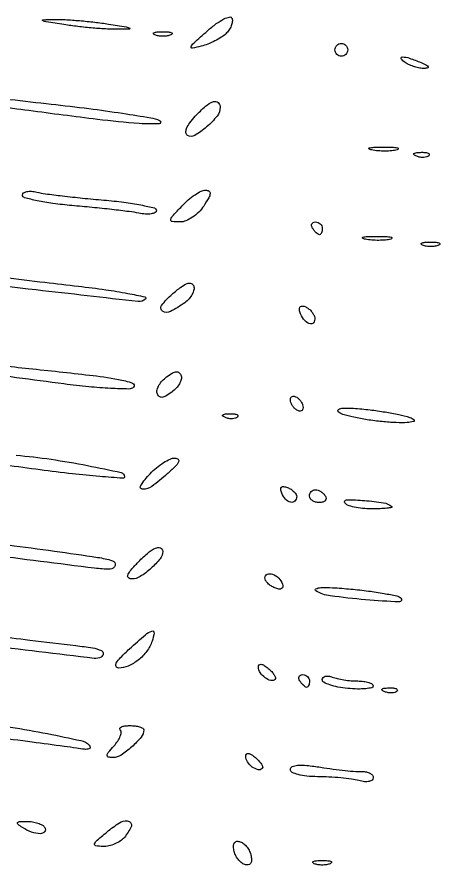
# Model space of a CAD drawing. Extents: x 0 to 1897, y 0 to 3427.
# Drawn here: x 247.1 to 313.5, y 2361.1 to 2494.2 of the extents above; entities that cross this region are included whole.
import ezdxf

# ---------------------------------------------------------------- set-up
doc = ezdxf.new("R2010")
doc.units = 0
doc.header["$MEASUREMENT"] = 0

msp = doc.modelspace()

# ---------------------------------------------------------------- linework, layer by layer
for points in [[(261.5, 2493.046007, -0.001941), (264.273678, 2492.602954, -0.08532), (264.828633, 2492.411312, -0.760422), (264.7946, 2492.267396, -0.006291), (263, 2492.221219, -0.017302), (261.307631, 2492.257537, -0.007485), (259.059375, 2492.417493, -0.007396), (256.670445, 2492.659086, -0.009734), (254.5, 2492.953993, -0.001941), (251.726322, 2493.397046, -0.08532), (251.171367, 2493.588688, -0.760422), (251.2054, 2493.732604, -0.006291), (253, 2493.778781, -0.017302), (254.692369, 2493.742463, -0.007485), (256.940625, 2493.582507, -0.007396), (259.329555, 2493.340914, -0.009734)], [(279.866071, 2491.509109, -0.049615), (279.165315, 2490.965989, -0.023384), (278.166908, 2490.403017, -0.022905), (277.057272, 2489.906327, -0.029884), (276, 2489.561445, -0.021535), (274.631032, 2489.266073, -0.589136), (274.446463, 2489.496447, -0.112033), (274.846315, 2490.065552, -0.003474), (276.991777, 2491.978791, -0.020942), (278.389774, 2493.107957, -0.042744), (279.589881, 2493.847231, -0.066045), (280.466455, 2494.15216, -0.379808), (280.857848, 2493.926456, -0.11961), (280.90182, 2493.402098, -0.058794), (280.72091, 2492.75317, -0.053378), (280.360769, 2492.087602, -0.052464)], [(271.25, 2491.337719, -0.057986), (270.679992, 2491.181385, -0.037979), (270, 2491.12966, -0.037979), (269.320008, 2491.181385, -0.057986), (268.75, 2491.337719, -0.174857), (268.540618, 2491.525001, -0.447206), (268.601562, 2491.693942, -0.078554), (269.10856, 2491.810911, -0.017491), (270, 2491.842105, -0.017491), (270.89144, 2491.810911, -0.078554), (271.398438, 2491.693942, -0.447206), (271.459382, 2491.525001, -0.174857)], [(299, 2489, -0.099038), (298.923658, 2488.618362, -0.097945), (298.70625, 2488.29375, -0.097945), (298.381638, 2488.076342, -0.099038), (298, 2488, -0.099038), (297.618362, 2488.076342, -0.097945), (297.29375, 2488.29375, -0.097945), (297.076342, 2488.618362, -0.099038), (297, 2489, -0.099038), (297.076342, 2489.381638, -0.097945), (297.29375, 2489.70625, -0.097945), (297.618362, 2489.923658, -0.099038), (298, 2490, -0.099038), (298.381638, 2489.923658, -0.097945), (298.70625, 2489.70625, -0.097945), (298.923658, 2489.381638, -0.099038)], [(310.5, 2487, -0.014925), (311.341871, 2486.608071, -0.152377), (311.615423, 2486.343886, -0.491407), (311.535375, 2486.161267, -0.051935), (311, 2486.085598, -0.053798), (310.317134, 2486.134067, -0.029384), (309.5, 2486.331527, -0.028934), (308.684071, 2486.632796, -0.040566), (308, 2487, -0.095694), (307.381869, 2487.592871, -0.608383), (307.533606, 2487.885992, -0.081911), (308.686554, 2487.695838, -0.019739)], [(279, 2480, -0.170874), (278.513805, 2478.618871, -0.044943), (276.862457, 2476.904874, -0.043992), (275.00407, 2475.560518, -0.279965), (273.88832, 2475.569022, -0.244442), (273.627808, 2476.005856, -0.109861), (273.737706, 2476.684331, -0.065181), (274.233471, 2477.571465, -0.02861), (275.099109, 2478.605496, -0.025331), (276.717468, 2480.162119, -0.093264), (277.937637, 2480.875914, -0.271489), (278.664082, 2480.738559, -0.216732)], [(306.761659, 2473.31292, -0.041951), (305.934218, 2473.169017, -0.020826), (304.869594, 2473.119272, -0.020511), (303.754739, 2473.159391, -0.028254), (302.761659, 2473.292739, -0.082665), (302.319562, 2473.45659, -0.67161), (302.339362, 2473.605813, -0.053901), (303.071102, 2473.715166, -0.008901), (304.5, 2473.747817, -0.009782), (305.938425, 2473.726931, -0.038992), (306.814362, 2473.62839, -0.417468), (306.916221, 2473.476221, -0.285845)], [(311.729167, 2472.395833, -0.126455), (311.402231, 2472.202593, -0.060344), (310.916927, 2472.123424, -0.05415), (310.359369, 2472.160852, -0.051402), (309.8125, 2472.316886, -0.054073), (309.395823, 2472.538436, -0.470617), (309.37858, 2472.720685, -0.168741), (309.670344, 2472.862007, -0.018894), (310.416667, 2472.921053, -0.028489), (311.112848, 2472.910055, -0.077125), (311.592839, 2472.799335, -0.208169), (311.77538, 2472.614691, -0.296942)], [(260.75, 2465.438614, -0.010728), (263.912803, 2465.102978, -0.017474), (266.576563, 2464.667294, -0.011603), (268.68409, 2464.195404, -0.34457), (269, 2463.791419, -0.286046), (268.79789, 2463.467042, -0.076866), (268.192187, 2463.277721, -0.053815), (267.304003, 2463.240407, -0.031756), (266.25, 2463.377166, 0.016265), (264.712592, 2463.625264, 0.003491), (262.03125, 2463.949899, 0.003643), (258.918754, 2464.281756, 0.003467), (255.75, 2464.574109, -0.01191), (252.778993, 2464.898895, -0.019324), (250.276563, 2465.331929, -0.013985), (248.320534, 2465.806376, -0.338303), (248, 2466.225896, -0.246288), (248.175783, 2466.561114, -0.102194), (248.660937, 2466.766912, -0.068318), (249.387906, 2466.811369, -0.040142), (250.25, 2466.676147, 0.025654), (251.587931, 2466.426419, 0.003978), (254.2625, 2466.089596, 0.004425), (257.426433, 2465.745057, 0.003837)], [(276.408043, 2464.5, -0.051878), (275.628803, 2463.543648, -0.047257), (274.646241, 2462.734375, -0.050328), (273.618429, 2462.180895, -0.098669), (272.710676, 2462, -0.023647), (271.475217, 2462.058461, -0.420274), (271.248426, 2462.338625, -0.155853), (271.477607, 2462.845772, -0.005134), (273, 2464.5, -0.026173), (273.998191, 2465.456884, -0.029357), (275.054911, 2466.265625, -0.030567), (276.024145, 2466.837991, -0.118631), (276.697367, 2467, -0.133139), (277.244292, 2466.851738, -0.29748), (277.428406, 2466.482976, -0.102017), (277.19898, 2465.787278, -0.014541)], [(295, 2461, -0.042167), (294.967655, 2460.617151, -0.061769), (294.870461, 2460.29375, -0.081139), (294.727648, 2460.07446, -0.210953), (294.559017, 2460, -0.151918), (294.34829, 2460.065539, -0.038439), (294.066025, 2460.29375, -0.035638), (293.768994, 2460.617226, -0.029505), (293.5, 2461, -0.082592), (293.343488, 2461.3821, -0.161196), (293.3746, 2461.70625, -0.182303), (293.586039, 2461.921712, -0.108972), (293.940983, 2462, -0.093332), (294.345238, 2461.923877, -0.09642), (294.688914, 2461.70625, -0.099167), (294.918938, 2461.381556, -0.105053)], [(305.761659, 2459.31292, -0.041951), (304.934218, 2459.169017, -0.020826), (303.869594, 2459.119272, -0.020511), (302.754739, 2459.159391, -0.028254), (301.761659, 2459.292739, -0.082665), (301.319562, 2459.45659, -0.67161), (301.339362, 2459.605813, -0.053901), (302.071102, 2459.715166, -0.008901), (303.5, 2459.747817, -0.009782), (304.938425, 2459.726931, -0.038992), (305.814362, 2459.62839, -0.417468), (305.916221, 2459.476221, -0.285845)], [(313.25, 2458.337719, -0.057986), (312.679992, 2458.181385, -0.037979), (312, 2458.12966, -0.037979), (311.320008, 2458.181385, -0.057986), (310.75, 2458.337719, -0.174857), (310.540618, 2458.525001, -0.447206), (310.601562, 2458.693942, -0.078554), (311.10856, 2458.810911, -0.017491), (312, 2458.842105, -0.017491), (312.89144, 2458.810911, -0.078554), (313.398438, 2458.693942, -0.447206), (313.459382, 2458.525001, -0.174857)], [(273.44647, 2449.3372, -0.038155), (271.193505, 2447.94004, -0.273005), (269.964812, 2448.006695, -0.436044), (269.81631, 2448.919918, -0.047202), (271.456718, 2450.661447, -0.018009), (272.847096, 2451.797202, -0.070383), (273.81371, 2452.335851, -0.16968), (274.448591, 2452.355986, -0.240638), (274.844318, 2451.967045, -0.136092), (274.87473, 2451.373907, -0.067417), (274.611439, 2450.661312, -0.05925), (274.113859, 2449.944686, -0.053588)], [(293.770833, 2447.1875, -0.181604), (293.738788, 2446.334308, -0.352314), (293.175124, 2446.028939, -0.16139), (292.266086, 2446.526726, -0.096137), (291.606309, 2447.58356, -0.045328), (291.426249, 2448.219753, -0.161356), (291.482386, 2448.633872, -0.257062), (291.74444, 2448.818151, -0.108271), (292.18682, 2448.77106, -0.068602), (292.670725, 2448.532069, -0.047417), (293.142248, 2448.142515, -0.047422), (293.531882, 2447.671162, -0.068669)], [(271.399137, 2435.302589, -0.02494), (270.463093, 2434.687311, -0.114276), (269.846797, 2434.493918, -0.216803), (269.42275, 2434.648946, -0.118437), (269.123937, 2435.128189, -0.14725), (269.107538, 2435.686715, -0.06476), (269.39314, 2436.37683, -0.056086), (269.912775, 2437.083896, -0.048436), (270.600863, 2437.697411, -0.02494), (271.536907, 2438.312689, -0.114276), (272.153203, 2438.506082, -0.216803), (272.57725, 2438.351054, -0.118437), (272.876063, 2437.871811, -0.14725), (272.892462, 2437.313285, -0.06476), (272.60686, 2436.62317, -0.056086), (272.087225, 2435.916104, -0.048436)], [(292, 2432.881966, -0.117858), (291.920761, 2432.550471, -0.186277), (291.70625, 2432.357263, -0.154201), (291.382383, 2432.338175, -0.076764), (291, 2432.5, -0.064269), (290.617474, 2432.810561, -0.051777), (290.29375, 2433.230237, -0.053414), (290.073533, 2433.689814, -0.085235), (290, 2434.118034, -0.117858), (290.079239, 2434.449529, -0.186277), (290.29375, 2434.642737, -0.154201), (290.617617, 2434.661825, -0.076764), (291, 2434.5, -0.064269), (291.382526, 2434.189439, -0.051777), (291.70625, 2433.769763, -0.053414), (291.926467, 2433.310186, -0.085235)], [(281.729167, 2431.395833, -0.126455), (281.402231, 2431.202593, -0.060344), (280.916927, 2431.123424, -0.05415), (280.359369, 2431.160852, -0.051402), (279.8125, 2431.316886, -0.054073), (279.395823, 2431.538436, -0.470617), (279.37858, 2431.720685, -0.168741), (279.670344, 2431.862007, -0.018894), (280.416667, 2431.921053, -0.028489), (281.112848, 2431.910055, -0.077125), (281.592839, 2431.799335, -0.208169), (281.77538, 2431.614691, -0.296942)], [(309.392449, 2430.972273, -0.590774), (309.314632, 2430.681689, -0.046136), (308.31046, 2430.530215, -0.026576), (306.616193, 2430.522812, -0.011888), (304.392449, 2430.684415, -0.013811), (302.062905, 2430.974625, -0.017634), (299.937157, 2431.376455, -0.015691), (298.207519, 2431.824501, -0.124148), (297.5, 2432.240837, -0.505978), (297.552367, 2432.599576, -0.108296), (298.271594, 2432.801154, -0.034274), (299.905835, 2432.783155, -0.009121), (302.5, 2432.528695, -0.01145), (304.86304, 2432.198299, -0.01507), (306.999657, 2431.783055, -0.012508), (308.74208, 2431.34351, -0.123908)], [(270.694236, 2422.468399, -0.023029), (268.263201, 2420.520664, -0.161674), (266.836644, 2420.065514, -0.595567), (266.528764, 2420.650085, -0.041184), (268, 2422.5, -0.030984), (269.014973, 2423.45442, -0.032822), (270.121576, 2424.256342, -0.034783), (271.159177, 2424.812365, -0.111065), (271.924314, 2424.968399, -0.188973), (272.402177, 2424.76996, -0.326102), (272.472927, 2424.365578, -0.08383), (271.947422, 2423.636477, -0.014372)], [(291, 2418.893011, -0.205169), (290.709745, 2418.21543, -0.253867), (290.056571, 2418.038783, -0.148358), (289.240725, 2418.514255, -0.095829), (288.657916, 2419.449072, -0.051615), (288.492937, 2420.061182, -0.240886), (288.601855, 2420.398145, -0.240886), (288.938818, 2420.507063, -0.051615), (289.550928, 2420.342084, -0.049969), (290.105207, 2420.06313, -0.054875), (290.574335, 2419.687043, -0.062056), (290.894643, 2419.27556, -0.135188)], [(295.5, 2419, -0.139169), (295.607943, 2418.620352, -0.191142), (295.478525, 2418.29375, -0.138808), (295.110654, 2418.073267, -0.066118), (294.559017, 2418, -0.062283), (293.962904, 2418.074545, -0.080552), (293.457961, 2418.29375, -0.097988), (293.120018, 2418.618621, -0.153634), (293, 2419, -0.092995), (293.071618, 2419.381732, -0.096318), (293.276414, 2419.70625, -0.099231), (293.581949, 2419.923444, -0.105429), (293.940983, 2420, -0.089642), (294.346558, 2419.926698, -0.053229), (294.7871, 2419.70625, -0.051032), (295.193797, 2419.382515, -0.06081)], [(305.916667, 2417.358459, -0.625045), (305.879924, 2417.2186, -0.021192), (305.15119, 2417.105297, -0.018629), (304.081359, 2417.025326, -0.00934), (302.725684, 2417, -0.024195), (301.301796, 2417.068941, -0.031048), (300.006987, 2417.27635, -0.032152), (298.984419, 2417.576152, -0.168505), (298.536609, 2417.940766, -0.589011), (298.808371, 2418.425444, -0.01848), (301.637134, 2418.307177, -0.019115), (304.622559, 2417.956383, -0.139712)], [(270, 2410.328741, -0.172771), (269.592192, 2409.183768, -0.038938), (268.142433, 2407.665028, -0.039716), (266.453262, 2406.377164, -0.143987), (265.170698, 2406, -0.149281), (264.629514, 2406.16526, -0.336487), (264.498957, 2406.547825, -0.094968), (264.895585, 2407.257457, -0.013789), (266, 2408.5, -0.02516), (267.576549, 2410.017446, -0.071917), (268.852606, 2410.839687, -0.201471), (269.632083, 2410.864009, -0.310534)], [(288.77106, 2405.18682, -0.108271), (288.818151, 2404.74444, -0.257062), (288.633872, 2404.482386, -0.161356), (288.219753, 2404.426249, -0.045328), (287.58356, 2404.606309, -0.049992), (286.977839, 2404.911187, -0.054888), (286.465171, 2405.322276, -0.062067), (286.115141, 2405.772094, -0.13514), (286, 2406.190322, -0.310331), (286.373328, 2406.733894, -0.180578), (287.198675, 2406.742032, -0.106345), (288.180521, 2406.127369, -0.120025)], [(307.343226, 2402.994831, -0.698348), (307.094389, 2402.399187, -0.010525), (301.80609, 2402.744515, -0.011314), (296.269183, 2403.349792, -0.10386), (294, 2404.148632, -0.596964), (294.015745, 2404.456849, -0.098955), (294.765905, 2404.645299, -0.027192), (296.630017, 2404.635015, -0.007873), (299.5, 2404.417537, -0.009254), (302.24279, 2404.114927, -0.012763), (304.691448, 2403.73503, -0.009405), (306.699848, 2403.331561, -0.133338)], [(268.328879, 2396.25, -0.077357), (267.484543, 2394.663091, -0.063119), (266.144537, 2393.279632, -0.065933), (264.575329, 2392.331294, -0.108101), (263.05887, 2392.029313, -0.292756), (262.674704, 2392.285644, -0.236806), (262.701124, 2392.790899, -0.064315), (263.382214, 2393.69479, -0.014622), (264.765777, 2395.029313, -0.006136), (267.284255, 2397.264369, -0.096173), (268.277024, 2397.835187, -0.552657), (268.628828, 2397.55087, -0.054026)], [(287.590697, 2390.257364, -0.264952), (286.934546, 2390.077607, -0.097357), (286.035287, 2390.506143, -0.084765), (285.266453, 2391.310438, -0.149534), (285, 2392.181462, -0.176123), (285.121034, 2392.514408, -0.256649), (285.405689, 2392.625144, -0.110288), (285.879936, 2392.451416, -0.030483), (286.524166, 2391.979944, -0.030935), (287.075014, 2391.46205, -0.05004), (287.466178, 2390.952146, -0.066988), (287.658254, 2390.52273, -0.274667)], [(293, 2390, -0.042167), (292.967655, 2389.617151, -0.061769), (292.870461, 2389.29375, -0.081139), (292.727648, 2389.07446, -0.210953), (292.559017, 2389, -0.151918), (292.34829, 2389.065539, -0.038439), (292.066025, 2389.29375, -0.035638), (291.768994, 2389.617226, -0.029505), (291.5, 2390, -0.082592), (291.343488, 2390.3821, -0.161196), (291.3746, 2390.70625, -0.182303), (291.586039, 2390.921712, -0.108972), (291.940983, 2391, -0.093332), (292.345238, 2390.923877, -0.09642), (292.688914, 2390.70625, -0.099167), (292.918938, 2390.381556, -0.105053)], [(300.581787, 2390, -0.030439), (301.508224, 2389.943549, -0.047275), (302.28965, 2389.771925, -0.060153), (302.833014, 2389.522176, -0.260621), (303, 2389.223574, -0.349806), (302.775764, 2388.942278, -0.031602), (301.825, 2388.787278, -0.030261), (300.533536, 2388.738284, -0.018125), (299, 2388.82861, -0.023383), (297.467319, 2389.047469, -0.036111), (296.175, 2389.39234, -0.040348), (295.245904, 2389.800168, -0.275821), (295, 2390.212024, -0.188582), (295.129284, 2390.542614, -0.146161), (295.46465, 2390.741351, -0.098392), (295.976043, 2390.766193, -0.054753), (296.581787, 2390.606989, 0.037334), (297.358417, 2390.373731, 0.016637), (298.409275, 2390.178303, 0.016361), (299.540096, 2390.044382, 0.021293)], [(306.729167, 2388.395833, -0.126455), (306.402231, 2388.202593, -0.060344), (305.916927, 2388.123424, -0.05415), (305.359369, 2388.160852, -0.051402), (304.8125, 2388.316886, -0.054073), (304.395823, 2388.538436, -0.470617), (304.37858, 2388.720685, -0.168741), (304.670344, 2388.862007, -0.018894), (305.416667, 2388.921053, -0.028489), (306.112848, 2388.910055, -0.077125), (306.592839, 2388.799335, -0.208169), (306.77538, 2388.614691, -0.296942)], [(224, 2385.632739, 0.009186), (226.843546, 2385.181497, 0.002132), (231.639824, 2384.5313, 0.002324), (236.632643, 2383.899723, 0.00495), (240.5, 2383.467575, -0.012313), (246.123454, 2382.755212, -0.011004), (251.921064, 2381.744264, -0.006098), (257.149277, 2380.64717, -0.141748), (258.46875, 2379.925216, -0.207512), (258.608655, 2379.574233, -0.338566), (258.416239, 2379.337655, -0.082255), (257.708934, 2379.287396, -0.017079), (256.46875, 2379.446203, 0.007029), (254.543845, 2379.732115, 0.000581), (249.525195, 2380.399651, 0.000777), (243.535953, 2381.179735, 0.000599), (237, 2382.012739, -0.001603), (222.767043, 2383.855763, -0.006035), (213.863995, 2385.147174, -0.002597), (207.461631, 2386.189002, -0.366245), (207, 2386.73469, -0.431094), (207.383168, 2387.096512, -0.00186), (213.681175, 2386.711796, -0.007992), (219.65058, 2386.228928, -0.019765)], [(267, 2382.328741, -0.172662), (266.594054, 2381.188234, -0.038545), (265.146463, 2379.668092, -0.039312), (263.462426, 2378.37667, -0.144907), (262.190025, 2378, -0.050278), (261.453696, 2378.07423, -0.380826), (261.261384, 2378.331387, -0.152232), (261.449933, 2378.793014, -0.011414), (262.347194, 2379.831152, 0.036341), (262.932883, 2380.58128, 0.053499), (263.321096, 2381.320877, 0.068493), (263.47323, 2381.943361, 0.225806), (263.335515, 2382.331152, -0.302136), (263.285031, 2382.582042, -0.192982), (263.499599, 2382.803526, -0.075886), (264.046084, 2382.953887, -0.029263), (264.833333, 2383, -0.029349), (265.663448, 2382.951231, -0.0458), (266.363542, 2382.802818, -0.057727), (266.852115, 2382.587114, -0.265944)], [(285.590697, 2376.257364, -0.264952), (284.934546, 2376.077607, -0.097357), (284.035287, 2376.506143, -0.084765), (283.266453, 2377.310438, -0.149534), (283, 2378.181462, -0.176123), (283.121034, 2378.514408, -0.256649), (283.405689, 2378.625144, -0.110288), (283.879936, 2378.451416, -0.030483), (284.524166, 2377.979944, -0.030935), (285.075014, 2377.46205, -0.05004), (285.466178, 2376.952146, -0.066988), (285.658254, 2376.52273, -0.274667)], [(301.25, 2375.791089, -0.058479), (301.919349, 2375.745159, -0.080356), (302.485937, 2375.541093, -0.101546), (302.864568, 2375.216656, -0.166496), (303, 2374.82122, -0.227376), (302.824905, 2374.456091, -0.120189), (302.359519, 2374.238547, -0.075863), (301.638714, 2374.204931, -0.039271), (300.75, 2374.369714, 0.031053), (299.597697, 2374.603, 0.010771), (297.9125, 2374.799577, 0.010653), (296.042149, 2374.936881, 0.012191), (294.25, 2374.986345, -0.022929), (292.567794, 2375.068944, -0.041109), (291.207227, 2375.312427, -0.052684), (290.27289, 2375.668948, -0.282419), (290, 2376.113544, -0.297937), (290.294373, 2376.56371, -0.084781), (291.14572, 2376.775107, -0.044701), (292.584739, 2376.753357, -0.013566), (294.75, 2376.466782, 0.006721), (296.696875, 2376.18194, 0.007064), (298.61875, 2375.954671, 0.006805), (300.281414, 2375.804674, 0.031179)], [(251.5, 2367, -0.320535), (251.45743, 2366.363698, -0.224569), (250.783871, 2366.04511, -0.088074), (249.434617, 2366.284637, -0.055643), (248, 2367, -0.021402), (247.259195, 2367.524997, -0.400385), (247.220225, 2367.783207, -0.230617), (247.521535, 2367.950013, -0.011327), (248.690983, 2367.984687, -0.041968), (249.574963, 2367.916577, -0.044123), (250.419912, 2367.701752, -0.048375), (251.108156, 2367.382909, -0.122282)], [(263.972096, 2365.466378, -0.073011), (263.350469, 2364.907482, -0.045632), (262.487631, 2364.441313, -0.044855), (261.531479, 2364.130286, -0.06051), (260.627555, 2364.035963, -0.035708), (259.497805, 2364.135966, -0.46721), (259.30894, 2364.453212, -0.132029), (259.688383, 2365.008189, -0.005793), (261.5, 2366.524711, -0.04199), (263.476399, 2367.88104, -0.234676), (264.721341, 2367.951461, -0.425053), (265.03235, 2367.131322, -0.062921)], [(283.845503, 2362.551966, -0.05162), (283.910592, 2361.817, -0.158392), (283.751111, 2361.34986, -0.215807), (283.389327, 2361.151022, -0.100052), (282.845503, 2361.217698, -0.094625), (282.305054, 2361.520093, -0.055874), (281.79375, 2362.057674, -0.053155), (281.386587, 2362.733074, -0.061282), (281.154497, 2363.448034, -0.05162), (281.089408, 2364.183, -0.158392), (281.248889, 2364.65014, -0.215807), (281.610673, 2364.848978, -0.100052), (282.154497, 2364.782302, -0.094625), (282.694946, 2364.479907, -0.055874), (283.20625, 2363.942326, -0.053155), (283.613413, 2363.266926, -0.061282)], [(296.25, 2361.337719, -0.057986), (295.679992, 2361.181385, -0.037979), (295, 2361.12966, -0.037979), (294.320008, 2361.181385, -0.057986), (293.75, 2361.337719, -0.174857), (293.540618, 2361.525001, -0.447206), (293.601562, 2361.693942, -0.078554), (294.10856, 2361.810911, -0.017491), (295, 2361.842105, -0.017491), (295.89144, 2361.810911, -0.078554), (296.398438, 2361.693942, -0.447206), (296.459382, 2361.525001, -0.174857)]]:
    msp.add_lwpolyline(points, format="xyb", close=True)
for points in [[(246.025047, 2481.231652, 0.00146), (252.5, 2480.495322, -0.004302), (258.391472, 2479.791407, -0.00589), (263.68125, 2479.049736, -0.003937), (268.096493, 2478.341945, -0.066862), (269.5, 2477.907247, -0.781821), (269.403263, 2477.404778, -0.032381), (266.319015, 2477.439492, -0.011441), (259.748885, 2478.091239, -0.002824), (249, 2479.468133, 0.001542), (243.904547, 2480.13412, 0.001041)], [(244.993171, 2453.345845, 0.001181), (251.525085, 2452.534596, 0.002258), (256.774625, 2451.919251, -0.006854), (261.045272, 2451.378814, -0.012521), (264.509783, 2450.803257, -0.008102), (267.179094, 2450.245832, -0.597098), (267.274625, 2449.903529, -0.223286), (266.130118, 2449.51531, -0.000666), (250.141061, 2451.340716, -0.003077), (230.071457, 2453.784315, -0.001158)], [(244.576682, 2439.503569, 0.002668), (249, 2439.01678, -0.002253), (258.486508, 2437.980741, -0.016275), (263.032261, 2437.313075, -0.04095), (265.248728, 2436.722892, -0.567157), (265.380252, 2436.063469, -0.190831), (264.664317, 2435.795054, -0.007576), (261.821074, 2435.890574, -0.012439), (258.395667, 2436.143182, -0.008377), (254.5, 2436.594131, 0.00028), (239.642814, 2438.558257, 0.000232)], [(247, 2425.415545, -0.014485), (252.471288, 2424.7764, -0.012479), (258.177136, 2423.795682, -0.004723), (263.484647, 2422.694246, -0.352817), (264, 2422.054819, -0.434461), (263.728001, 2421.800875, -0.002845), (260.107813, 2422.070425, -0.008408), (255.830945, 2422.485828, -0.004996), (250.75, 2423.11721, 0.000809), (245.310545, 2423.839439, 0.000834)], [(245.763983, 2411.338052, -0.002438), (252.998484, 2410.372038, -0.002948), (259.77779, 2409.392367, -0.035503), (262.102099, 2408.87166, -0.409778), (262.510017, 2408.127835, -0.333131), (261.741967, 2407.542186, -0.033438), (259.294028, 2407.68562, -0.001094), (225.353344, 2412.038965, -0.001475)], [(237.864532, 2397.849873, 0.001017), (249.130858, 2396.409005, 0.003623), (256.354184, 2395.553267, -0.013058), (258.961358, 2395.194398, -0.066013), (260.36375, 2394.768662, -0.313869), (260.654577, 2394.279017, -0.254508), (260.316531, 2393.752469, -0.156663), (259.240203, 2393.544544, -0.000318), (241.930486, 2395.642413, -0.002547)]]:
    msp.add_lwpolyline(points, format="xyb")

doc.saveas('drawing.dxf')
